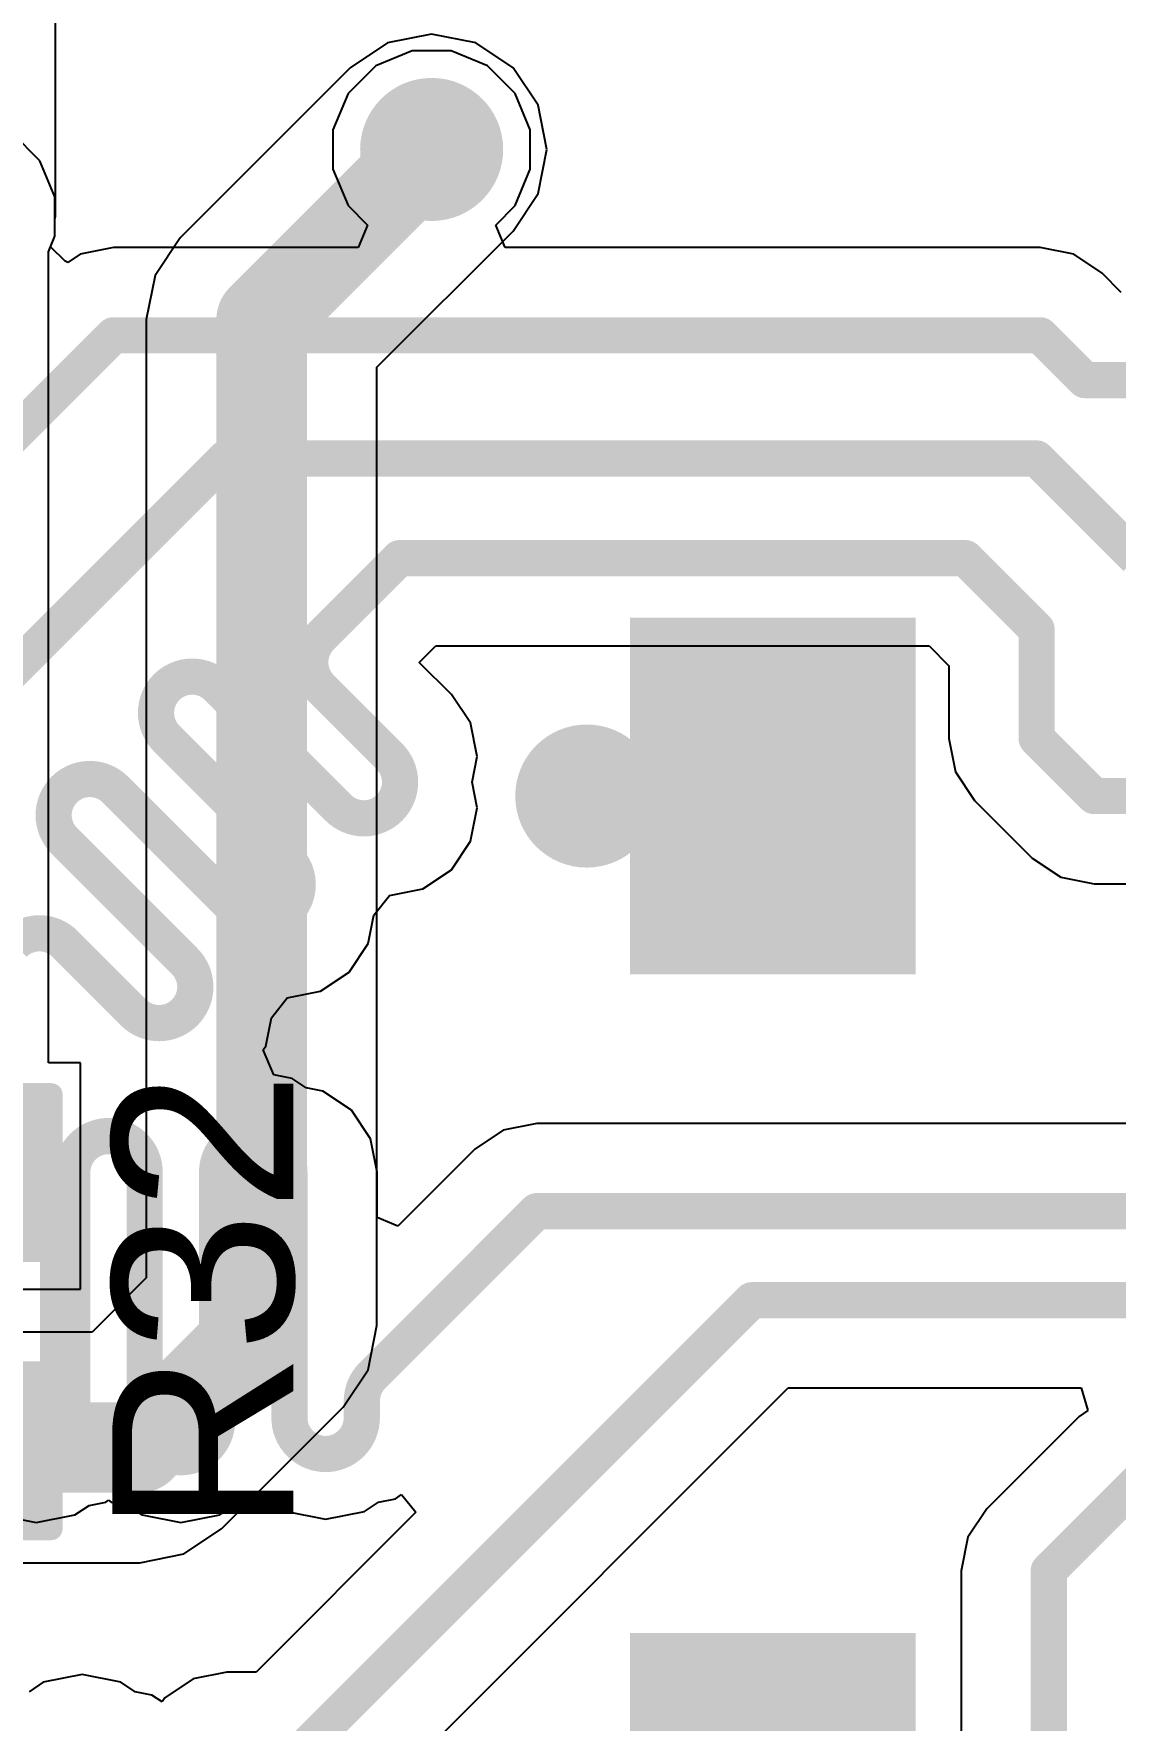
# Model space of a CAD drawing. Header units: millimetres. Extents: x 0 to 172, y 0 to 138.
# Drawn here: x 11.09 to 17.16, y 11.55 to 21.02 of the extents above; entities that cross this region are included whole.
import ezdxf

# ---------------------------------------------------------------- set-up
doc = ezdxf.new("R2010")
doc.units = ezdxf.units.MM
for name, color, linetype in [('BottomLayer', 5, 'Continuous'), ('BottomPaste', 16, 'Continuous'), ('BottomSolder', 6, 'Continuous'), ('TopLayer', 1, 'Continuous'), ('TopOverlay', 2, 'Continuous'), ('TopPaste', 8, 'Continuous'), ('TopSolder', 216, 'Continuous'), ('ViaHoleLayer', 16, 'Continuous')]:
    doc.layers.add(name, color=color, linetype=linetype)
doc.styles.add('Arial', font='', dxfattribs={"height": 0.2})
doc.styles.get('Arial').set_extended_font_data('Arial')

# ---------------------------------------------------------------- blocks, each defined once
blk = doc.blocks.new('R___0603_197')
at = {"layer": 'TopLayer'}
for points in [[(-0.3809999999999999, 0.4445), (-0.3809999999999999, -0.4445), (-1.143, -0.4445), (-1.143, 0.4445)], [(1.143, 0.4445), (1.143, -0.4445), (0.3809999999999999, -0.4445), (0.3809999999999999, 0.4445)]]:
    blk.add_hatch(color=1, dxfattribs=at).paths.add_polyline_path(points)
at = {"layer": 'TopPaste'}
for points in [[(-0.3809999999999999, 0.4445), (-0.3809999999999999, -0.4445), (-1.143, -0.4445), (-1.143, 0.4445)], [(1.143, 0.4445), (1.143, -0.4445), (0.3809999999999999, -0.4445), (0.3809999999999999, 0.4445)]]:
    blk.add_hatch(color=8, dxfattribs=at).paths.add_polyline_path(points)
at = {"layer": 'TopSolder'}
for points in [[(-0.2794, 0.5460999999999999), (-0.2794, -0.5460999999999999), (-1.2446, -0.5460999999999999), (-1.2446, 0.5460999999999999)], [(1.2446, 0.5460999999999999), (1.2446, -0.5460999999999999), (0.2794, -0.5460999999999999), (0.2794, 0.5460999999999999)]]:
    blk.add_hatch(color=216, dxfattribs=at).paths.add_polyline_path(points)
at = {"layer": 'TopOverlay', "const_width": 0.127}
for points in [[(1.2192, 0.5334), (-1.2192, 0.5334)], [(-1.2192, -0.5334), (-1.2192, 0.5334)], [(1.2192, -0.5334), (1.2192, 0.5334)], [(1.2192, -0.5334), (-1.2192, -0.5334)]]:
    blk.add_lwpolyline(points, dxfattribs=at)
at = {"layer": 'TopOverlay', "const_width": 0.0635}
for points in [[(-1.25095, 0.5334, 1), (-1.18745, 0.5334, 1)], [(-1.25095, 0.5334, 1), (-1.18745, 0.5334, 1)], [(1.18745, 0.5334, 1), (1.25095, 0.5334, 1)], [(1.18745, 0.5334, 1), (1.25095, 0.5334, 1)], [(-1.25095, -0.5334, 1), (-1.18745, -0.5334, 1)], [(-1.25095, -0.5334, 1), (-1.18745, -0.5334, 1)], [(1.18745, -0.5334, 1), (1.25095, -0.5334, 1)], [(1.18745, -0.5334, 1), (1.25095, -0.5334, 1)]]:
    blk.add_lwpolyline(points, format="xyb", close=True, dxfattribs=at)
blk = doc.blocks.new('693071010811_B_265')
at = {"layer": 'BottomLayer'}
for points in [[(0.69999987, -12.45000177), (2.49999881, -12.45000177), (2.49999881, -13.85000151), (0.69999987, -13.85000151)], [(6.39999863, -12.45000177), (8.199997569999999, -12.45000177), (8.199997569999999, -13.85000151), (6.39999863, -13.85000151)]]:
    blk.add_hatch(color=5, dxfattribs=at).paths.add_polyline_path(points)
at = {"layer": 'BottomPaste'}
for points in [[(0.69999987, -12.45000177), (2.49999881, -12.45000177), (2.49999881, -13.85000151), (0.69999987, -13.85000151)], [(6.39999863, -12.45000177), (8.199997569999999, -12.45000177), (8.199997569999999, -13.85000151), (6.39999863, -13.85000151)]]:
    blk.add_hatch(color=16, dxfattribs=at).paths.add_polyline_path(points)
at = {"layer": 'BottomSolder'}
for points in [[(0.5983998700000001, -12.34840177), (2.60159881, -12.34840177), (2.60159881, -13.95160151), (0.5983998700000001, -13.95160151)], [(6.298398629999999, -12.34840177), (8.30159757, -12.34840177), (8.30159757, -13.95160151), (6.298398629999999, -13.95160151)]]:
    blk.add_hatch(color=6, dxfattribs=at).paths.add_polyline_path(points)

msp = doc.modelspace()

# ---------------------------------------------------------------- hatches: boundary and pattern name
at = {"layer": 'BottomLayer'}
h = msp.add_hatch(color=5, dxfattribs=at)
edge = h.paths.add_edge_path()
edge.add_arc((13.32461648, 20.3667995), 0.2999994, 0, 360)
h = msp.add_hatch(color=5, dxfattribs=at)
edge = h.paths.add_edge_path()
edge.add_arc((14.19555708, 16.73735286), 0.2999994, 0, 360)
at = {"layer": 'BottomSolder'}
h = msp.add_hatch(color=6, dxfattribs=at)
edge = h.paths.add_edge_path()
edge.add_arc((13.32461648, 20.3667995), 0.4015993999999999, 0, 360)
h = msp.add_hatch(color=6, dxfattribs=at)
edge = h.paths.add_edge_path()
edge.add_arc((14.19555708, 16.73735286), 0.4015993999999999, 0, 360)
at = {"layer": 'TopLayer'}
h = msp.add_hatch(color=1, dxfattribs=at)
edge = h.paths.add_edge_path()
edge.add_arc((13.32461648, 20.3667995), 0.2999994, 0, 360)
h = msp.add_hatch(color=1, dxfattribs=at)
edge = h.paths.add_edge_path()
edge.add_arc((14.19555708, 16.73735286), 0.2999994, 0, 360)
at = {"layer": 'TopSolder'}
h = msp.add_hatch(color=216, dxfattribs=at)
edge = h.paths.add_edge_path()
edge.add_arc((13.32461648, 20.3667995), 0.4015993999999999, 0, 360)
h = msp.add_hatch(color=216, dxfattribs=at)
edge = h.paths.add_edge_path()
edge.add_arc((14.19555708, 16.73735286), 0.4015993999999999, 0, 360)
at = {"layer": 'ViaHoleLayer'}
h = msp.add_hatch(color=16, dxfattribs=at)
edge = h.paths.add_edge_path()
edge.add_arc((13.32461648, 20.3667995), 0.1499997, 0, 360)
h = msp.add_hatch(color=16, dxfattribs=at)
edge = h.paths.add_edge_path()
edge.add_arc((14.19555708, 16.73735286), 0.1499997, 0, 360)

# ---------------------------------------------------------------- linework, layer by layer
at = {"layer": 'BottomLayer'}
for p, q in [((11.21209848, 19.9898), (11.21209848, 30.617668)), ((13.01080202, 20.8364582), (12.85495778, 20.68061396)), ((13.21441858, 20.9207989), (13.01080202, 20.8364582)), ((13.43481438, 20.9207989), (13.21441858, 20.9207989)), ((13.63843094, 20.8364582), (13.43481438, 20.9207989)), ((13.79427518, 20.68061396), (13.63843094, 20.8364582)), ((12.85495778, 20.68061396), (12.77061708, 20.4769974)), ((13.87861588, 20.4769974), (13.79427518, 20.68061396)), ((12.77061708, 20.4769974), (12.77061708, 20.2566016)), ((13.87861588, 20.2566016), (13.87861588, 20.4769974)), ((12.77061708, 20.2566016), (12.85495778, 20.05298504)), ((13.79427518, 20.05298504), (13.87861588, 20.2566016)), ((11.2092994, 19.9757284), (11.21209848, 19.9898)), ((11.2092994, 19.8796021), (11.2092994, 19.9757284)), ((12.85495778, 20.05298504), (12.96521918, 19.94272364)), ((13.68401378, 19.94272364), (13.79427518, 20.05298504)), ((12.96521918, 19.94272364), (12.91261324, 19.81572364)), ((13.73661972, 19.81572364), (13.68401378, 19.94272364)), ((11.18481126, 19.8204836), (11.2092994, 19.8796021)), ((11.26632748, 19.7398767), (11.18481126, 19.8204836)), ((11.53852912, 19.81572364), (11.35022622, 19.7782688)), ((12.91261324, 19.81572364), (11.53852912, 19.81572364)), ((16.7410892, 19.81572364), (13.73661972, 19.81572364)), ((16.92938956, 19.7782688), (16.7410892, 19.81572364)), ((11.28091978, 19.73195698), (11.26632748, 19.7398767)), ((11.35022622, 19.7782688), (11.28091978, 19.73195698)), ((17.08902348, 19.67160404), (16.92938956, 19.7782688)), ((17.19641722, 19.5642103), (17.08902348, 19.67160404)), ((13.25483506, 17.48785936), (13.34738758, 17.58041188)), ((13.34738758, 17.58041188), (16.11764366, 17.58041188)), ((16.11764366, 17.58041188), (16.22912426, 17.46893128)), ((13.43561702, 17.3070774), (13.25483506, 17.48785936)), ((16.22912426, 17.46893128), (16.22912426, 17.06091584)), ((13.54228178, 17.14744602), (13.43561702, 17.3070774)), ((13.57973662, 16.95914312), (13.54228178, 17.14744602)), ((16.22912426, 17.06091584), (16.2665791, 16.87261548)), ((13.55115654, 16.81546548), (13.57973662, 16.95914312)), ((16.2665791, 16.87261548), (16.37324386, 16.71298156)), ((13.57973916, 16.67177514), (13.55115654, 16.81546548)), ((13.54228432, 16.48347224), (13.57973916, 16.67177514)), ((16.37324386, 16.71298156), (16.69680684, 16.38941858)), ((13.43561702, 16.32383832), (13.54228432, 16.48347224)), ((16.69680684, 16.38941858), (16.85644076, 16.28275382)), ((13.2759831, 16.21717356), (13.43561702, 16.32383832)), ((13.08768528, 16.17971872), (13.2759831, 16.21717356)), ((16.85644076, 16.28275382), (17.04474112, 16.24529898)), ((17.04474112, 16.24529898), (17.93115286, 16.24529898)), ((12.99919422, 16.06783172), (13.08768528, 16.17971872)), ((12.96754836, 15.90873628), (12.99919422, 16.06783172)), ((12.86088106, 15.74910236), (12.96754836, 15.90873628)), ((12.70124714, 15.6424376), (12.86088106, 15.74910236)), ((12.51294932, 15.60498276), (12.70124714, 15.6424376)), ((12.42445826, 15.49309576), (12.51294932, 15.60498276)), ((12.3928124, 15.33400032), (12.42445826, 15.49309576)), ((12.37916752, 15.31358126), (12.3928124, 15.33400032)), ((12.43762054, 15.17246394), (12.37916752, 15.31358126)), ((12.54088678, 15.15192296), (12.43762054, 15.17246394)), ((12.62031512, 15.09884966), (12.54088678, 15.15192296)), ((12.71435354, 15.0801451), (12.62031512, 15.09884966)), ((12.87398746, 14.97348034), (12.71435354, 15.0801451)), ((12.98065222, 14.81384642), (12.87398746, 14.97348034)), ((13.9146661, 14.89925392), (13.7263632, 14.86179908)), ((18.92798094, 14.89925392), (13.9146661, 14.89925392)), ((13.01810706, 14.62554606), (12.98065222, 14.81384642)), ((13.7263632, 14.86179908), (13.56673182, 14.75513432)), ((13.56673182, 14.75513432), (13.13543982, 14.32384232)), ((13.01810706, 14.37244522), (13.01810706, 14.62554606)), ((13.13543982, 14.32384232), (13.01810706, 14.37244522)), ((12.89043904, 10.97942178), (15.32616442, 13.41514716)), ((15.32616442, 13.41514716), (16.97076362, 13.41514716)), ((16.97076362, 13.41514716), (17.00929034, 13.28814716)), ((16.9598848, 13.25513478), (16.44146572, 12.7367157)), ((17.00929034, 13.28814716), (16.9598848, 13.25513478)), ((11.49515354, 12.77456932), (11.51005318, 12.78452612)), ((11.51005318, 12.78452612), (11.52495282, 12.77456932)), ((12.30795354, 12.77456932), (12.33639646, 12.79357614)), ((12.33639646, 12.79357614), (12.33775282, 12.79266936)), ((12.33775282, 12.79266936), (12.43179124, 12.7739648)), ((13.02671512, 12.7739648), (13.12075354, 12.79266936)), ((13.12075354, 12.79266936), (13.15568362, 12.81600942)), ((13.15568362, 12.81600942), (13.23664104, 12.7173609)), ((10.88561958, 12.70279146), (11.10365318, 12.65942096)), ((11.10365318, 12.65942096), (11.32168678, 12.70279146)), ((11.32168678, 12.70279146), (11.40111512, 12.75586476)), ((11.40111512, 12.75586476), (11.49515354, 12.77456932)), ((11.52495282, 12.77456932), (11.61899124, 12.75586476)), ((11.61899124, 12.75586476), (11.69841958, 12.70279146)), ((11.69841958, 12.70279146), (11.91645318, 12.65942096)), ((11.91645318, 12.65942096), (12.13448678, 12.70279146)), ((12.13448678, 12.70279146), (12.21391512, 12.75586476)), ((12.21391512, 12.75586476), (12.30795354, 12.77456932)), ((13.23664104, 12.7173609), (12.33869008, 11.81940994)), ((12.43179124, 12.7739648), (12.51121958, 12.7208915)), ((12.51121958, 12.7208915), (12.72925318, 12.677521)), ((12.72925318, 12.677521), (12.94728678, 12.7208915)), ((12.94728678, 12.7208915), (13.02671512, 12.7739648)), ((16.44146572, 12.7367157), (16.33480096, 12.57708178)), ((16.33480096, 12.57708178), (16.29734612, 12.38878142)), ((16.29734612, 12.38878142), (16.29734612, 10.08441468)), ((11.1438309, 11.7630448), (11.06440256, 11.7099715)), ((11.3618645, 11.8064153), (11.1438309, 11.7630448)), ((11.5798981, 11.7630448), (11.3618645, 11.8064153)), ((11.65932644, 11.7099715), (11.5798981, 11.7630448)), ((11.98636414, 11.7819551), (11.82673022, 11.67529034)), ((12.1746645, 11.81940994), (11.98636414, 11.7819551)), ((12.33869008, 11.81940994), (12.1746645, 11.81940994)), ((11.75336486, 11.69126694), (11.65932644, 11.7099715)), ((11.81146482, 11.65244558), (11.75336486, 11.69126694)), ((11.82673022, 11.67529034), (11.81146482, 11.65244558))]:
    msp.add_line(p, q, dxfattribs=at)
for points, const_width in [([(10.14221746, 17.9273581), (11.53852912, 19.32366976)], 0.2032), ([(11.53852912, 19.32366976), (16.7410892, 19.32366976)], 0.2032), ([(16.7410892, 19.32366976), (16.99260254, 19.07215642)], 0.2032), ([(16.99260254, 19.07215642), (18.24340014, 19.07215642)], 0.2032), ([(10.48967676, 16.95658788), (12.16521062, 18.63212174)], 0.2032), ([(12.16521062, 18.63212174), (16.72117814, 18.63212174)], 0.2032), ([(16.72117814, 18.63212174), (17.281144, 18.07215588)], 0.2032), ([(12.96752804, 17.8964209), (13.1435729, 18.07246576)], 0.2032), ([(13.1435729, 18.07246576), (16.32145834, 18.07246576)], 0.2032), ([(16.32145834, 18.07246576), (16.72117814, 17.67274596)], 0.2032), ([(12.70265176, 17.63154462), (12.96752804, 17.8964209)], 0.2032), ([(16.72117814, 17.06091584), (16.72117814, 17.67274596)], 0.2032), ([(11.83643556, 17.34828382), (11.8364381, 17.34828636)], 0.2032), ([(12.12380608, 17.34828382), (12.80031476, 16.67177514)], 0.2032), ([(12.70264922, 17.34417156), (12.70265176, 17.3441741)], 0.2032), ([(12.70265176, 17.3441741), (13.08768274, 16.95914312)], 0.2032), ([(11.8364381, 17.06091584), (12.51294678, 16.38440716)], 0.2032), ([(16.72117814, 17.06091584), (17.04474112, 16.73735286)], 0.2032), ([(11.2616996, 16.77354786), (11.26170214, 16.7735504)], 0.2032), ([(11.54907012, 16.77354786), (12.2255788, 16.09703918)], 0.2032), ([(14.19555708, 16.73735286), (15.24060706, 16.73735286)], 0.3809999999999999), ([(13.08768274, 16.6717726), (13.08768528, 16.67177514)], 0.2032), ([(17.04474112, 16.73735286), (17.93115286, 16.73735286)], 0.2032), ([(11.26170214, 16.48617988), (11.93821082, 15.8096712)], 0.2032), ([(12.51294678, 16.09703664), (12.51294932, 16.09703918)], 0.2032), ([(11.26581186, 15.9073342), (11.65084284, 15.52230322)], 0.2032), ([(11.93821082, 15.52230068), (11.93821336, 15.52230322)], 0.2032), ([(11.30685318, 13.22916836), (11.30685318, 14.62554606)], 0.2032), ([(11.71325318, 13.22916836), (11.71325318, 14.62554606)], 0.2032), ([(12.11965318, 13.22916836), (12.11965318, 14.62554606)], 0.2032), ([(12.52605318, 13.2472684), (12.52605318, 14.62554606)], 0.2032), ([(12.99196792, 13.48450186), (13.9146661, 14.40720004)], 0.2032), ([(13.9146661, 14.40720004), (13.94255784, 14.40720004)], 0.2032), ([(13.94255784, 14.40720004), (18.24340014, 14.40720004)], 0.2032), ([(12.6205107, 11.405362), (15.12234974, 13.90720104)], 0.2032), ([(15.12234974, 13.90720104), (19.01839986, 13.90720104)], 0.2032), ([(12.93245318, 13.2472684), (12.93245318, 13.34081914)], 0.2032), ([(16.7894, 12.38878142), (17.30781908, 12.9072005)], 0.2032), ([(16.7894, 9.8806), (16.7894, 12.38878142)], 0.2032)]:
    msp.add_lwpolyline(points, dxfattribs=dict(at, const_width=const_width))
for points, const_width in [([(11.48772912, 19.32366976, 1), (11.58932912, 19.32366976, 1)], 0.1016), ([(11.48772912, 19.32366976, 1), (11.58932912, 19.32366976, 1)], 0.1016), ([(16.6902892, 19.32366976, 1), (16.7918892, 19.32366976, 1)], 0.1016), ([(16.6902892, 19.32366976, 1), (16.7918892, 19.32366976, 1)], 0.1016), ([(16.94180254, 19.07215642, 1), (17.04340254, 19.07215642, 1)], 0.1016), ([(16.94180254, 19.07215642, 1), (17.04340254, 19.07215642, 1)], 0.1016), ([(12.11441062, 18.63212174, 1), (12.21601062, 18.63212174, 1)], 0.1016), ([(12.11441062, 18.63212174, 1), (12.21601062, 18.63212174, 1)], 0.1016), ([(16.67037814, 18.63212174, 1), (16.77197814, 18.63212174, 1)], 0.1016), ([(16.67037814, 18.63212174, 1), (16.77197814, 18.63212174, 1)], 0.1016), ([(13.0927729, 18.07246576, 1), (13.1943729, 18.07246576, 1)], 0.1016), ([(13.0927729, 18.07246576, 1), (13.1943729, 18.07246576, 1)], 0.1016), ([(16.27065834, 18.07246576, 1), (16.37225834, 18.07246576, 1)], 0.1016), ([(16.27065834, 18.07246576, 1), (16.37225834, 18.07246576, 1)], 0.1016), ([(12.91672804, 17.8964209, 1), (13.01832804, 17.8964209, 1)], 0.1016), ([(12.91672804, 17.8964209, 1), (13.01832804, 17.8964209, 1)], 0.1016), ([(12.65185176, 17.63154462, 1), (12.75345176, 17.63154462, 1)], 0.1016), ([(12.65185176, 17.63154462, 1), (12.75345176, 17.63154462, 1)], 0.1016), ([(16.67037814, 17.67274596, 1), (16.77197814, 17.67274596, 1)], 0.1016), ([(16.67037814, 17.67274596, 1), (16.77197814, 17.67274596, 1)], 0.1016), ([(11.78563556, 17.34828382, 1), (11.88723556, 17.34828382, 1)], 0.1016), ([(11.78563556, 17.34828382, 1), (11.88723556, 17.34828382, 1)], 0.1016), ([(11.7856381, 17.34828636, 1), (11.8872381, 17.34828636, 1)], 0.1016), ([(11.7856381, 17.34828636, 1), (11.8872381, 17.34828636, 1)], 0.1016), ([(12.07300608, 17.34828382, 1), (12.17460608, 17.34828382, 1)], 0.1016), ([(12.07300862, 17.34828636, 1), (12.17460862, 17.34828636, 1)], 0.1016), ([(12.65184922, 17.34417156, 1), (12.75344922, 17.34417156, 1)], 0.1016), ([(12.65185176, 17.3441741, 1), (12.75345176, 17.3441741, 1)], 0.1016), ([(12.65185176, 17.3441741, 1), (12.75345176, 17.3441741, 1)], 0.1016), ([(12.65185176, 17.3441741, 1), (12.75345176, 17.3441741, 1)], 0.1016), ([(11.7856381, 17.06091584, 1), (11.8872381, 17.06091584, 1)], 0.1016), ([(11.7856381, 17.06091584, 1), (11.8872381, 17.06091584, 1)], 0.1016), ([(16.67037814, 17.06091584, 1), (16.77197814, 17.06091584, 1)], 0.1016), ([(16.67037814, 17.06091584, 1), (16.77197814, 17.06091584, 1)], 0.1016), ([(13.03688274, 16.95914312, 1), (13.13848274, 16.95914312, 1)], 0.1016), ([(13.03688528, 16.95914566, 1), (13.13848528, 16.95914566, 1)], 0.1016), ([(11.2108996, 16.77354786, 1), (11.3124996, 16.77354786, 1)], 0.1016), ([(11.2108996, 16.77354786, 1), (11.3124996, 16.77354786, 1)], 0.1016), ([(11.21090214, 16.7735504, 1), (11.31250214, 16.7735504, 1)], 0.1016), ([(11.21090214, 16.7735504, 1), (11.31250214, 16.7735504, 1)], 0.1016), ([(11.49827012, 16.77354786, 1), (11.59987012, 16.77354786, 1)], 0.1016), ([(11.49827266, 16.7735504, 1), (11.59987266, 16.7735504, 1)], 0.1016), ([(14.10030708, 16.73735286, 1), (14.29080708, 16.73735286, 1)], 0.1905), ([(15.14535706, 16.73735286, 1), (15.33585706, 16.73735286, 1)], 0.1905), ([(12.74951476, 16.67177514, 1), (12.85111476, 16.67177514, 1)], 0.1016), ([(12.74951476, 16.67177514, 1), (12.85111476, 16.67177514, 1)], 0.1016), ([(13.03688274, 16.6717726, 1), (13.13848274, 16.6717726, 1)], 0.1016), ([(13.03688274, 16.6717726, 1), (13.13848274, 16.6717726, 1)], 0.1016), ([(13.03688528, 16.67177514, 1), (13.13848528, 16.67177514, 1)], 0.1016), ([(13.03688528, 16.67177514, 1), (13.13848528, 16.67177514, 1)], 0.1016), ([(16.99394112, 16.73735286, 1), (17.09554112, 16.73735286, 1)], 0.1016), ([(16.99394112, 16.73735286, 1), (17.09554112, 16.73735286, 1)], 0.1016), ([(11.21090214, 16.48617988, 1), (11.31250214, 16.48617988, 1)], 0.1016), ([(11.21090214, 16.48617988, 1), (11.31250214, 16.48617988, 1)], 0.1016), ([(12.46214678, 16.38440716, 1), (12.56374678, 16.38440716, 1)], 0.1016), ([(12.46214932, 16.3844097, 1), (12.56374932, 16.3844097, 1)], 0.1016), ([(12.1747788, 16.09703918, 1), (12.2763788, 16.09703918, 1)], 0.1016), ([(12.1747788, 16.09703918, 1), (12.2763788, 16.09703918, 1)], 0.1016), ([(12.46214678, 16.09703664, 1), (12.56374678, 16.09703664, 1)], 0.1016), ([(12.46214678, 16.09703664, 1), (12.56374678, 16.09703664, 1)], 0.1016), ([(12.46214932, 16.09703918, 1), (12.56374932, 16.09703918, 1)], 0.1016), ([(12.46214932, 16.09703918, 1), (12.56374932, 16.09703918, 1)], 0.1016), ([(11.21501186, 15.9073342, 1), (11.31661186, 15.9073342, 1)], 0.1016), ([(11.21501186, 15.9073342, 1), (11.31661186, 15.9073342, 1)], 0.1016), ([(11.88741082, 15.8096712, 1), (11.98901082, 15.8096712, 1)], 0.1016), ([(11.88741336, 15.80967374, 1), (11.98901336, 15.80967374, 1)], 0.1016), ([(11.60004284, 15.52230322, 1), (11.70164284, 15.52230322, 1)], 0.1016), ([(11.60004284, 15.52230322, 1), (11.70164284, 15.52230322, 1)], 0.1016), ([(11.88741082, 15.52230068, 1), (11.98901082, 15.52230068, 1)], 0.1016), ([(11.88741082, 15.52230068, 1), (11.98901082, 15.52230068, 1)], 0.1016), ([(11.88741336, 15.52230322, 1), (11.98901336, 15.52230322, 1)], 0.1016), ([(11.88741336, 15.52230322, 1), (11.98901336, 15.52230322, 1)], 0.1016), ([(11.25605318, 14.62554606, 1), (11.35765318, 14.62554606, 1)], 0.1016), ([(11.25605318, 14.62554606, 1), (11.35765318, 14.62554606, 1)], 0.1016), ([(11.66245318, 14.62554606, 1), (11.76405318, 14.62554606, 1)], 0.1016), ([(11.66245318, 14.62554606, 1), (11.76405318, 14.62554606, 1)], 0.1016), ([(12.06885318, 14.62554606, 1), (12.17045318, 14.62554606, 1)], 0.1016), ([(12.06885318, 14.62554606, 1), (12.17045318, 14.62554606, 1)], 0.1016), ([(12.47525318, 14.62554606, 1), (12.57685318, 14.62554606, 1)], 0.1016), ([(12.47525318, 14.62554606, 1), (12.57685318, 14.62554606, 1)], 0.1016), ([(13.8638661, 14.40720004, 1), (13.9654661, 14.40720004, 1)], 0.1016), ([(13.8638661, 14.40720004, 1), (13.9654661, 14.40720004, 1)], 0.1016), ([(13.89175784, 14.40720004, 1), (13.99335784, 14.40720004, 1)], 0.1016), ([(13.89175784, 14.40720004, 1), (13.99335784, 14.40720004, 1)], 0.1016), ([(15.07154974, 13.90720104, 1), (15.17314974, 13.90720104, 1)], 0.1016), ([(15.07154974, 13.90720104, 1), (15.17314974, 13.90720104, 1)], 0.1016), ([(12.94116792, 13.48450186, 1), (13.04276792, 13.48450186, 1)], 0.1016), ([(12.94116792, 13.48450186, 1), (13.04276792, 13.48450186, 1)], 0.1016), ([(12.47525318, 13.2472684, 1), (12.57685318, 13.2472684, 1)], 0.1016), ([(12.47525318, 13.2472684, 1), (12.57685318, 13.2472684, 1)], 0.1016), ([(12.88165318, 13.34081914, 1), (12.98325318, 13.34081914, 1)], 0.1016), ([(12.88165318, 13.34081914, 1), (12.98325318, 13.34081914, 1)], 0.1016), ([(12.88165318, 13.2472684, 1), (12.98325318, 13.2472684, 1)], 0.1016), ([(12.88165318, 13.2472684, 1), (12.98325318, 13.2472684, 1)], 0.1016), ([(11.25605318, 13.22916836, 1), (11.35765318, 13.22916836, 1)], 0.1016), ([(11.25605318, 13.22916836, 1), (11.35765318, 13.22916836, 1)], 0.1016), ([(11.66245318, 13.22916836, 1), (11.76405318, 13.22916836, 1)], 0.1016), ([(11.66245318, 13.22916836, 1), (11.76405318, 13.22916836, 1)], 0.1016), ([(12.06885318, 13.22916836, 1), (12.17045318, 13.22916836, 1)], 0.1016), ([(12.06885318, 13.22916836, 1), (12.17045318, 13.22916836, 1)], 0.1016), ([(16.7386, 12.38878142, 1), (16.8402, 12.38878142, 1)], 0.1016), ([(16.7386, 12.38878142, 1), (16.8402, 12.38878142, 1)], 0.1016)]:
    msp.add_lwpolyline(points, format="xyb", close=True, dxfattribs=dict(at, const_width=const_width))
at = {"layer": 'BottomLayer', "const_width": 0.2032}
for points in [[(12.70265176, 17.3441741, -0.4142187400102281), (12.70265176, 17.63154462)], [(11.8364381, 17.06091584, -0.4142135623730951), (11.8364381, 17.34828636)], [(11.83643556, 17.34828382, -0.4142187400102275), (12.12380862, 17.34828636)], [(13.08768528, 16.95914566, -0.4142187400102273), (13.08768274, 16.6717726)], [(11.26170214, 16.48617988, -0.4142135623730951), (11.26170214, 16.7735504)], [(11.2616996, 16.77354786, -0.4142187400102275), (11.54907266, 16.7735504)], [(13.08768528, 16.67177514, -0.4142135623730951), (12.80031476, 16.67177514)], [(12.51294932, 16.3844097, -0.4142187400102273), (12.51294678, 16.09703664)], [(12.51294932, 16.09703918, -0.4142135623730951), (12.2255788, 16.09703918)], [(10.97844134, 15.9073342, -0.4142187400559924), (11.26581186, 15.9073342)], [(11.93821336, 15.80967374, -0.4142187400102273), (11.93821082, 15.52230068)], [(11.93821336, 15.52230322, -0.4142135623730951), (11.65084284, 15.52230322)], [(11.30685318, 14.62554606, -0.9999999999999999), (11.71325318, 14.62554606)], [(12.11965318, 14.62554606, -0.9999999999999999), (12.52605318, 14.62554606)], [(12.93245318, 13.34081914, -0.1989100702406298), (12.99196792, 13.48450186)], [(12.93245318, 13.2472684, -0.9999999999999999), (12.52605318, 13.2472684)], [(11.30685318, 13.22916836, -0.9999999999999999), (10.90045318, 13.22916836)], [(12.11965318, 13.22916836, -0.9999999999999999), (11.71325318, 13.22916836)]]:
    msp.add_lwpolyline(points, format="xyb", dxfattribs=at)
at = {"layer": 'TopLayer'}
for p, q in [((13.07685218, 20.9649568), (12.86680688, 20.8246091)), ((13.32461648, 21.01424042), (13.07685218, 20.9649568)), ((13.57238078, 20.9649568), (13.32461648, 21.01424042)), ((13.78242608, 20.8246091), (13.57238078, 20.9649568)), ((12.86680688, 20.8246091), (11.9119904, 19.86979262)), ((13.92277378, 20.6145638), (13.78242608, 20.8246091)), ((13.9720574, 20.3667995), (13.92277378, 20.6145638)), ((11.1249587, 20.30361446), (10.96911446, 20.4594587)), ((13.92277378, 20.1190352), (13.9720574, 20.3667995)), ((11.2092994, 20.0999979), (11.1249587, 20.30361446)), ((11.2092994, 19.8796021), (11.2092994, 20.0999979)), ((13.78242608, 19.9089899), (13.92277378, 20.1190352)), ((13.01724092, 19.14380474), (13.78242608, 19.9089899)), ((11.17325172, 19.79257408), (11.2092994, 19.8796021)), ((11.17325172, 15.24), (11.17325172, 19.79257408)), ((11.9119904, 19.86979262), (11.7716427, 19.65974732)), ((11.7716427, 19.65974732), (11.72235908, 19.41198302)), ((11.72235908, 19.41198302), (11.72235908, 14.03299454)), ((13.01724092, 13.76481626), (13.01724092, 19.14380474)), ((11.3538, 15.24), (11.17325172, 15.24)), ((11.3538, 13.97), (11.3538, 15.24)), ((11.72235908, 14.03299454), (11.41780546, 13.72844092)), ((9.971773299999999, 13.97), (11.3538, 13.97)), ((11.41780546, 13.72844092), (9.94539032, 13.72844092)), ((12.9679573, 13.51705196), (13.01724092, 13.76481626)), ((12.8276096, 13.30700666), (12.9679573, 13.51705196)), ((12.14379334, 12.6231904), (12.8276096, 13.30700666)), ((11.93374804, 12.4828427), (12.14379334, 12.6231904)), ((9.398, 12.43355908), (11.68598374, 12.43355908)), ((11.68598374, 12.43355908), (11.93374804, 12.4828427))]:
    msp.add_line(p, q, dxfattribs=at)
at = {"layer": 'TopLayer', "const_width": 0.508}
for points in [[(12.3698, 19.41198302), (13.32461648, 20.3667995)], [(12.3698, 13.76481626), (12.3698, 19.41198302)], [(11.68598374, 13.081), (12.3698, 13.76481626)], [(9.398, 13.081), (11.68598374, 13.081)]]:
    msp.add_lwpolyline(points, dxfattribs=at)
at = {"layer": 'TopLayer', "const_width": 0.254}
for points in [[(13.19761648, 20.3667995, 1), (13.45161648, 20.3667995, 1)], [(12.2428, 19.41198302, 1), (12.4968, 19.41198302, 1)], [(12.2428, 19.41198302, 1), (12.4968, 19.41198302, 1)], [(12.2428, 13.76481626, 1), (12.4968, 13.76481626, 1)], [(12.2428, 13.76481626, 1), (12.4968, 13.76481626, 1)], [(11.55898374, 13.081, 1), (11.81298374, 13.081, 1)], [(11.55898374, 13.081, 1), (11.81298374, 13.081, 1)]]:
    msp.add_lwpolyline(points, format="xyb", close=True, dxfattribs=at)

# ---------------------------------------------------------------- block references
for name, p, rotation in [('693071010811_B_265', (2.09060542, 9.437354759999998), 90), ('R___0603_197', (10.6553, 13.843), 270)]:
    msp.add_blockref(name, p, dxfattribs=dict(rotation=rotation))

# ---------------------------------------------------------------- texts
at = {"layer": 'TopOverlay', "style": 'Arial'}
msp.add_text('R32', height=1.016, rotation=90, dxfattribs=at).set_placement((12.54743236, 12.5903736))

doc.saveas('drawing.dxf')
